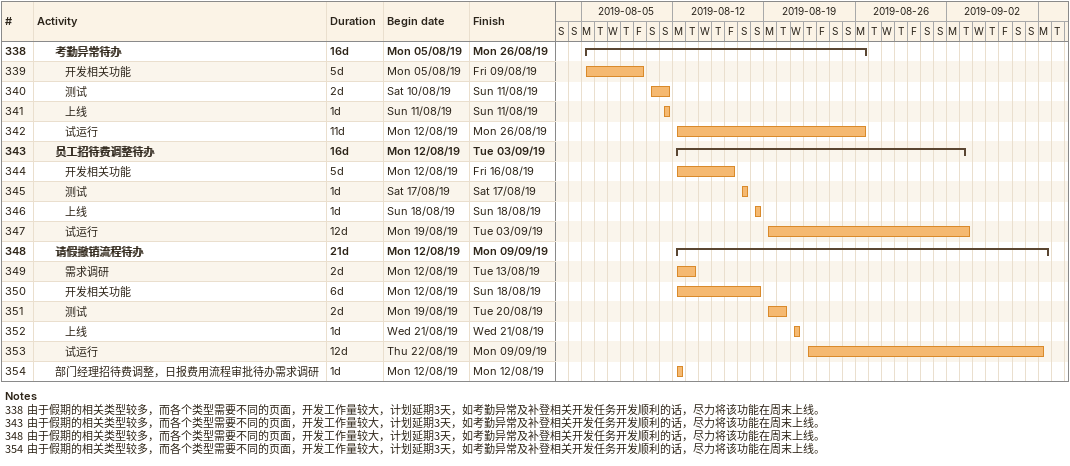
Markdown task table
| ID | Level | Task | Duration | Start | Finish |
|---|---|---|---|---|---|
| 338 | 3 | **考勤异常待办** | 16d | 2019-08-05 | 2019-08-26 |
| 339 | 4 | 开发相关功能 | 5d | 2019-08-05 | 2019-08-09 |
| 340 | 4 | 测试 | 2d | 2019-08-10 | 2019-08-11 |
| 341 | 4 | 上线 | 1d | 2019-08-11 | 2019-08-11 |
| 342 | 4 | 试运行 | 11d | 2019-08-12 | 2019-08-26 |
| 343 | 3 | **员工招待费调整待办** | 16d | 2019-08-12 | 2019-09-03 |
| 344 | 4 | 开发相关功能 | 5d | 2019-08-12 | 2019-08-16 |
| 345 | 4 | 测试 | 1d | 2019-08-17 | 2019-08-17 |
| 346 | 4 | 上线 | 1d | 2019-08-18 | 2019-08-18 |
| 347 | 4 | 试运行 | 12d | 2019-08-19 | 2019-09-03 |
| 348 | 3 | **请假撤销流程待办** | 21d | 2019-08-12 | 2019-09-09 |
| 349 | 4 | 需求调研 | 2d | 2019-08-12 | 2019-08-13 |
| 350 | 4 | 开发相关功能 | 6d | 2019-08-12 | 2019-08-18 |
| 351 | 4 | 测试 | 2d | 2019-08-19 | 2019-08-20 |
| 352 | 4 | 上线 | 1d | 2019-08-21 | 2019-08-21 |
| 353 | 4 | 试运行 | 12d | 2019-08-22 | 2019-09-09 |
| 354 | 3 | 部门经理招待费调整，日报费用流程审批待办需求调研 | 1d | 2019-08-12 | 2019-08-12 |

Notes
- 338: 由于假期的相关类型较多，而各个类型需要不同的页面，开发工作量较大，计划延期3天，如考勤异常及补登相关开发任务开发顺利的话，尽力将该功能在周末上线。
- 343: 由于假期的相关类型较多，而各个类型需要不同的页面，开发工作量较大，计划延期3天，如考勤异常及补登相关开发任务开发顺利的话，尽力将该功能在周末上线。
- 348: 由于假期的相关类型较多，而各个类型需要不同的页面，开发工作量较大，计划延期3天，如考勤异常及补登相关开发任务开发顺利的话，尽力将该功能在周末上线。
- 354: 由于假期的相关类型较多，而各个类型需要不同的页面，开发工作量较大，计划延期3天，如考勤异常及补登相关开发任务开发顺利的话，尽力将该功能在周末上线。
